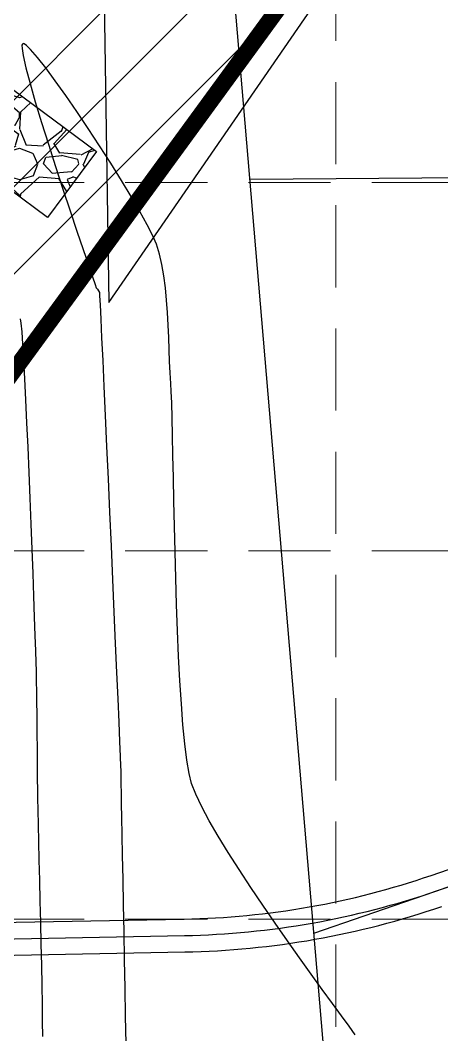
# Model space of a CAD drawing. Extents: x 2138193 to 2139991, y 332071 to 334944.
# Drawn here: x 2139411.9 to 2139463.2, y 332865.7 to 332989.2 of the extents above; entities that cross this region are included whole.
import ezdxf

# ---------------------------------------------------------------- set-up
doc = ezdxf.new("R2010")
doc.units = 0
doc.header["$LTSCALE"] = 100
doc.header["$MEASUREMENT"] = 0
doc.linetypes.add('DASHED', pattern=[0.75, 0.5, -0.25])
doc.linetypes.add('HIDDEN', pattern=[0.375, 0.25, -0.125])
for name, color, linetype in [('C-EROS-HTCH-OL', 250, 'Continuous'), ('CONTOURS', 35, 'Continuous'), ('GRID', 254, 'DASHED'), ('STORM', 5, 'Continuous'), ('V-PROP-SUBD-N', 7, 'Continuous')]:
    doc.layers.add(name, color=color, linetype=linetype)

msp = doc.modelspace()

# ---------------------------------------------------------------- hatches: boundary and pattern name
at = {"layer": 'STORM', "ltscale": 10}
h = msp.add_hatch(dxfattribs=at)
h.set_pattern_fill('ANSI31', color=5, scale=60, style=0)
h.set_pattern_definition([(45, (0, 0), (-5.303300858899106, 5.303300858899107), [])])
edge = h.paths.add_edge_path()
edge.add_line((2139356.965826118, 332973.3204316352), (2139375.279783678, 332974.804409557))
edge.add_arc((2139385.006382235, 332961.2446239621), 16.68755538930669, 21.58813019233969, 125.6523326361756, ccw=False)
edge.add_line((2139400.523351159, 332967.3845083495), (2139401.018320638, 332932.7582930489))
edge.add_line((2139401.018320638, 332932.7582930489), (2139515.82964714, 333090.0374339864))
edge.add_line((2139515.82964714, 333090.0374339864), (2139606.359574619, 333222.6863128044))
edge.add_arc((2139283.650626785, 333424.6481551938), 380.6962710527857, 327.9603173162679, 359.3774713305517)
edge.add_line((2139664.324427076, 333420.5119049816), (2139666.132974267, 333696.220639291))
edge.add_arc((2139640.27881344, 333697.586581221), 25.89021879843057, 356.9757281181566, 542.5074711574969)
edge.add_line((2139614.413383872, 333696.4538929724), (2139614.551935102, 333633.0225636208))
edge.add_line((2139614.551935102, 333633.0225636208), (2139608.34081108, 333600.4349713493))
edge.add_line((2139608.34081108, 333600.4349713493), (2139610.577006409, 333422.9933484996))
edge.add_arc((2139337.367110066, 333395.6492404335), 274.5748490040328, -35.58268498052638, 5.715393340048308, ccw=False)
edge.add_line((2139560.672421753, 333235.8803902849), (2139356.965826118, 332973.3204316352))
at = {"layer": 'STORM'}
h = msp.add_hatch(dxfattribs=at)
h.set_pattern_fill('GRAVEL', color=1, scale=10, style=0)
h.set_pattern_definition([(228.0128, (2144378.939629019, 328011.695418919), (-79.99998232158161, -90.00001341607246), [1.34536, -133.19088]), (184.9697, (2144378.039629019, 328010.695418919), (120.0000105151764, 9.99991307007052), [2.30868, -228.55925]), (132.5104, (2144375.739629019, 328010.495418919), (99.99990718346811, -110.000086738712), [1.62788, -161.16032]), (267.2737, (2144371.839629019, 328007.995418919), (9.999960177271904, 200.0000029497347), [2.10238, -208.13558]), (292.8337, (2144371.739629019, 328005.895418919), (-50.0000990543714, 119.9999641177778), [2.06155, -204.09373]), (357.2737, (2144372.539629019, 328003.995418919), (-200.0000029497347, 9.999960177271914), [2.10238, -208.13558]), (37.6942, (2144374.639629019, 328003.895418919), (-130.0000734561798, -99.9999040516053), [2.78029, -275.24849]), (72.2553, (2144376.839629019, 328005.5954189191), (70.00010762705409, 219.9999623123919), [2.62488, -259.86321]), (121.4296, (2144377.639629019, 328008.0954189191), (-80.00008234176364, 129.9999503649257), [2.1095, -208.84073]), (175.2364, (2144376.539629019, 328009.895418919), (110.0000094631959, -9.999915326612605), [2.408319999999997, -118.0076299999999]), (222.3974, (2144374.139629019, 328010.0954189191), (-120.0000735107323, -109.9999208201412), [3.11448, -308.33375]), (138.8141, (2144381.739629019, 328007.895418919), (-70.00002946805715, 59.99997313342756), [1.06301, -105.23844]), (171.4692, (2144380.939629019, 328008.5954189191), (129.9999828481513, -20.0000791003979), [2.022369999999997, -200.2151099999998]), (225, (2144378.939629019, 328008.895418919), (-1.110223024625157e-15, -10.00000309448952), [1.41421, -12.72792]), (203.1986, (2144378.239629019, 328010.0954189191), (49.99999730667075, 20.00001325264854), [0.76158, -75.39614999999999]), (291.8014, (2144377.539629019, 328009.795418919), (-9.999999105006488, 30.0000027301077), [1.07703, -52.77462]), (30.9638, (2144377.939629019, 328008.795418919), (29.99998022287998, 20.00002483540733), [1.749289999999998, -56.56022999999995]), (161.5651, (2144379.439629019, 328009.695418919), (20.00000434592962, -9.999984032227077), [1.26491, -30.35787]), (16.38950000000001, (2144371.739629019, 328009.795418919), (100.0000219841196, 29.9999270981797), [1.772, -175.42845]), (70.3462, (2144373.439629019, 328010.295418919), (-39.99995247371746, -110.0000213560622), [1.48661, -147.17408]), (293.1986, (2144379.439629019, 328011.695418919), (-20.00001325264854, 49.99999730667075), [1.52315, -74.63458]), (343.6105, (2144380.039629019, 328010.295418919), (-100.0000219841196, 29.99992709817974), [1.771999999999998, -175.4284499999998]), (339.444, (2144371.739629019, 328003.5954189191), (-50.00001844542423, 19.99995996421584), [1.7088, -83.73124000000001]), (294.7751, (2144373.339629019, 328002.995418919), (-49.9999218924517, 110.0000342183912), [1.431779999999998, -141.7464299999998]), (66.80140000000002, (2144379.539629019, 328001.695418919), (20.00001325264855, 49.99999730667075), [1.52315, -74.63458]), (17.35400000000001, (2144380.139629019, 328003.0954189191), (-130.0000201909683, -39.99994502259118), [1.67631, -165.9542399999999]), (69.444, (2144374.639629019, 328001.695418919), (-19.99995996421587, -50.00001844542422), [0.8544, -84.58563999999998]), (101.3098999999999, (2144378.939629019, 328001.695418919), (-9.999976321616053, 40.00000752230952), [0.5098999999999996, -50.48028999999997]), (165.9638, (2144378.839629019, 328002.195418919), (30.00000545989739, -9.999980573612458), [2.06155, -39.1695]), (186.009, (2144376.839629019, 328002.695418919), (99.9999975090604, 9.999993174818414), [1.9105, -189.13923]), (303.6901, (2144377.939629019, 328007.895418919), (-10.00001334507191, 19.9999955777116), [1.44222, -34.61329]), (353.1572, (2144378.739629019, 328006.695418919), (169.9999936547855, -20.00007997924761), [2.51794, -249.27563]), (60.94540000000001, (2144381.239629019, 328006.395418919), (-40.00000027199279, -70.00000384569687), [1.02956, -101.92674]), (90, (2144381.739629019, 328007.295418919), (-9.999999999999998, 10), [0.6, -9.399999999999999]), (120.2564, (2144376.639629019, 328002.995418919), (39.99994886802694, -70.00002455854734), [1.38924, -137.5352]), (48.01279999999999, (2144375.939629019, 328004.195418919), (79.9999823215816, 90.00001341607248), [2.69072, -131.84552]), (0, (2144377.739629019, 328006.195418919), (10, 10), [2.6, -7.4]), (325.3048, (2144380.339629019, 328006.195418919), (-99.99994258987526, 70.00008609594458), [1.58114, -156.53274]), (254.0546, (2144381.639629019, 328005.295418919), (-9.999998892963811, -40.00000126652151), [1.45602, -71.34508]), (207.646, (2144381.239629019, 328003.895418919), (-189.9999580717959, -100.0000771316918), [2.37065, -234.69474]), (175.4261, (2144379.139629019, 328002.795418919), (-130.0000055831214, 9.99994801161084), [2.507989999999997, -248.2907399999998])])
h.paths.add_polyline_path([(2139383.092885711, 332989.0802623158), (2139389.054357414, 332997.1090140956), (2139421.169364533, 332973.2631272852), (2139415.20789283, 332965.2343755055)])

# ---------------------------------------------------------------- linework, layer by layer
at = {"layer": 'C-EROS-HTCH-OL'}
msp.add_lwpolyline([(2139375.949412333, 332999.0188138385), (2139408.3747936, 333008.2596087618, -0.4552963771359567), (2139421.9443445, 333002.169836321), (2139422.655098064, 332954.8915614051), (2139515.82964714, 333090.0374339864), (2139606.359574619, 333222.6863128044, 0.137948378816237), (2139664.324427076, 333420.5119049816), (2139666.132974267, 333696.220639291, 1.049477398529588), (2139614.413383872, 333696.4538929724), (2139614.551935102, 333633.0225636208), (2139608.34081108, 333600.4349713493), (2139610.577006409, 333422.9933484996, -0.1821729153080767), (2139560.672421753, 333235.8803902849)], format="xyb", close=True, dxfattribs=at)
msp.add_lwpolyline([(2139375.949412333, 332999.0188138385), (2139408.3747936, 333008.2596087618, -0.4552963771359567), (2139421.9443445, 333002.169836321), (2139422.655098064, 332954.8915614051), (2139515.82964714, 333090.0374339864), (2139606.359574619, 333222.6863128044, 0.137948378816237), (2139664.324427076, 333420.5119049816), (2139666.132974267, 333696.220639291, 1.049477398529588), (2139614.413383872, 333696.4538929724), (2139614.551935102, 333633.0225636208), (2139608.34081108, 333600.4349713493), (2139610.577006409, 333422.9933484996, -0.1821729153080767), (2139560.672421753, 333235.8803902849)], format="xyb", close=True, dxfattribs=at)
at = {"layer": 'CONTOURS', "extrusion": (0.951076891411759, -0.3089542791782394, 0), "elevation": 1931867.904759161}
msp.add_lwpolyline([(977676.1502803143, 548), (977675.9979951909, 548)], dxfattribs=at)
at = {"layer": 'CONTOURS'}
for points, elevation in [([(2139412.104706961, 332986.1929987131), (2139412.106627054, 332985.7931424464)], 548), ([(2139412.190520934, 332986.3717263476), (2139412.151756101, 332986.337833575)], 548), ([(2139412.240202045, 332986.382675495), (2139412.190520934, 332986.3717263476)], 548), ([(2139412.37299203, 332986.3472628006), (2139412.240202045, 332986.382675495)], 548), ([(2139412.651507, 332986.1573541932), (2139412.37299203, 332986.3472628006)], 548), ([(2139412.234127916, 332984.9471940966), (2139412.572056553, 332983.4471495754)], 548), ([(2139414.996939011, 332983.4267008965), (2139413.987005678, 332984.7117403459)], 548), ([(2139413.079540739, 332981.5332452111), (2139413.72568456, 332979.288975319)], 548), ([(2139414.479592106, 332976.7978342147), (2139415.310367464, 332974.1433162136)], 548), ([(2139424.194888429, 332969.7382392067), (2139422.900150283, 332971.8181137646)], 548), ([(2139425.388999142, 332967.7610803633), (2139424.194888429, 332969.7382392067)], 548), ([(2139428.4525985, 332961.9609200711), (2139428.014282102, 332962.9865570884)], 548), ([(2139419.535904522, 332961.3423737992), (2139420.179072603, 332959.4609750428)], 548), ([(2139429.122614401, 332959.4783802474), (2139428.822362676, 332960.7716853264)], 548), ([(2139429.36207092, 332958.1001019638), (2139429.122614401, 332959.4783802474)], 548), ([(2139420.682837112, 332958.0006595979), (2139421.016302139, 332957.0449217802)], 548), ([(2139429.549449476, 332956.6559476054), (2139429.36207092, 332958.1001019638)], 548), ([(2139421.414813017, 332956.311835029), (2139421.522248855, 332956.1072598704)], 548), ([(2139421.549685685, 332955.6979103115), (2139421.6068162, 332954.5899446924)], 548), ([(2139421.6068162, 332954.5899446924), (2139421.690476642, 332952.8563766014)], 548), ([(2139411.898849408, 332952.8900868853), (2139411.983488213, 332952.3650032827)], 546), ([(2139411.983488213, 332952.3650032827), (2139412.079659075, 332951.313749983)], 546), ([(2139412.079659075, 332951.313749983), (2139412.185645347, 332949.7952698388)], 546), ([(2139430.010276377, 332949.1154342258), (2139429.952528967, 332950.6025120145)], 548), ([(2139430.06824929, 332947.6770631399), (2139430.010276377, 332949.1154342258)], 548), ([(2139412.299730388, 332947.8685057021), (2139412.420197553, 332945.5924004251)], 546), ([(2139430.219740604, 332945.022829595), (2139430.135164951, 332946.3064958864)], 548), ([(2139430.274786329, 332944.0489735263), (2139430.219740604, 332945.022829595)], 548), ([(2139430.422620092, 332938.7007323983), (2139430.374277328, 332940.8409400306)], 548), ([(2139412.802725353, 332937.2574662764), (2139412.931554575, 332934.1734249617)], 546), ([(2139422.395996134, 332937.3599746727), (2139422.572397167, 332933.4060771124)], 548), ([(2139430.585422367, 332930.6991647311), (2139430.526243867, 332933.5828598512)], 548), ([(2139413.18089309, 332927.9004045483), (2139413.297969094, 332924.8293111542)], 546), ([(2139413.40769407, 332921.8804194381), (2139413.508351376, 332919.1126722524)], 546), ([(2139423.115246852, 332921.1493946774), (2139423.290199742, 332917.1755492431)], 548), ([(2139430.916717817, 332918.0956395457), (2139430.815809249, 332921.3128627532)], 548), ([(2139413.598224367, 332916.5850124492), (2139413.675596399, 332914.356382881)], 546), ([(2139413.785971012, 332911.0319858584), (2139413.815540304, 332910.0541041085)], 546), ([(2139413.84662793, 332908.7917968431), (2139413.870981145, 332907.4978768516)], 546), ([(2139431.492883305, 332906.0373979042), (2139431.319064762, 332908.8363908416)], 548), ([(2139413.889761185, 332906.1793586609), (2139413.90412929, 332904.8432567976)], 546), ([(2139431.911767198, 332901.1524563591), (2139431.689801203, 332903.4604247775)], 548), ([(2139413.92427464, 332902.1463601607), (2139413.932374361, 332900.7995944405)], 546), ([(2139423.977617436, 332901.4297988891), (2139424.055485303, 332899.616439302)], 548), ([(2139424.055485303, 332899.616439302), (2139424.106099171, 332898.4187082498)], 548), ([(2139413.940707097, 332899.4633031549), (2139413.950434084, 332898.1445008307)], 546), ([(2139424.106099171, 332898.4187082498), (2139424.126295282, 332897.9096193208)], 548), ([(2139413.950434084, 332898.1445008307), (2139413.962716561, 332896.8502019946)], 546), ([(2139424.126295282, 332897.9096193208), (2139424.13836944, 332897.370593707)], 548), ([(2139424.13836944, 332897.370593707), (2139424.143807633, 332896.9018642266)], 548), ([(2139413.962716561, 332896.8502019946), (2139413.978715765, 332895.5874211733)], 546), ([(2139424.145984761, 332896.456533865), (2139424.148275724, 332895.9877056075)], 548), ([(2139424.148275724, 332895.9877056075), (2139424.154055422, 332895.4484824397)], 548), ([(2139424.154055422, 332895.4484824397), (2139424.162852432, 332894.9594463597)], 548), ([(2139424.162852432, 332894.9594463597), (2139424.183713409, 332893.8512789281)], 548), ([(2139424.183713409, 332893.8512789281), (2139424.215171456, 332892.1965600725)], 548), ([(2139424.215171456, 332892.1965600725), (2139424.255759678, 332890.0678697206)], 548), ([(2139435.9673317, 332889.9186655874), (2139434.88633161, 332891.7870339208)], 548), ([(2139424.255759678, 332890.0678697206), (2139424.304011178, 332887.5377878)], 548), ([(2139438.517282962, 332885.8339077519), (2139437.186765698, 332887.9236327463)], 548), ([(2139414.172569468, 332886.978114593), (2139414.230621389, 332884.5407680346)], 546), ([(2139441.402164714, 332881.4982707227), (2139439.931532849, 332883.6814629592)], 548), ([(2139442.901827917, 332879.3163033972), (2139441.402164714, 332881.4982707227)], 548), ([(2139424.48007638, 332878.2649919015), (2139424.544312026, 332874.855142982)], 548), ([(2139424.544312026, 332874.855142982), (2139424.608876468, 332871.4068021317)], 548), ([(2139447.301499121, 332873.0974744338), (2139445.878845764, 332875.083932898)], 548), ([(2139414.543214926, 332869.4426726874), (2139414.570395713, 332867.3511408742)], 546), ([(2139414.570395713, 332867.3511408742), (2139414.585038421, 332865.5249340578)], 546)]:
    msp.add_lwpolyline(points, dxfattribs=dict(at, elevation=elevation))
at = {"layer": 'CONTOURS', "extrusion": (0.694830993480081, 0.7191730601875209, 0), "elevation": 1726004.891894962}
msp.add_lwpolyline([(-1307239.546821445, 548), (-1307238.841058659, 548)], dxfattribs=at)
at = {"layer": 'CONTOURS', "extrusion": (0.9888317453805724, 0.1490361678506622, 0), "elevation": 2165145.534043021}
msp.add_lwpolyline([(10417.14119497115, 548), (10416.28569214799, 548)], dxfattribs=at)
at = {"layer": 'CONTOURS', "extrusion": (0.7556621304393942, 0.6549616359908388, 0), "elevation": 1834766.342873944}
msp.add_lwpolyline([(-1149610.148313465, 548), (-1149608.884219433, 548)], dxfattribs=at)
at = {"layer": 'CONTOURS', "extrusion": (0.9665973946528803, 0.2562995837887063, 0), "elevation": 2153294.137150446}
msp.add_lwpolyline([(-226469.6192931055, 548), (-226471.5993360633, 548)], dxfattribs=at)
at = {"layer": 'CONTOURS', "extrusion": (0.8034419349324197, 0.5953831179938255, 0), "elevation": 1917148.435593564}
msp.add_lwpolyline([(-1006240.66553459, 548), (-1006238.722911303, 548)], dxfattribs=at)
at = {"layer": 'CONTOURS', "extrusion": (0.814865066957276, 0.5796506902029137, 0), "elevation": 1936348.655610404}
msp.add_lwpolyline([(-968780.9470033881, 548), (-968778.7595680067, 548)], dxfattribs=at)
at = {"layer": 'CONTOURS', "extrusion": (0.8233939794845732, 0.5674701353803198, 0), "elevation": 1950539.67749638}
msp.add_lwpolyline([(-939884.0661492813, 548), (-939881.6978073979, 548)], dxfattribs=at)
at = {"layer": 'CONTOURS', "extrusion": (0.9571292395447241, 0.2896612138491078, 0), "elevation": 2144146.617367212}
msp.add_lwpolyline([(-301000.9630661418, 548), (-301003.5657879074, 548)], dxfattribs=at)
at = {"layer": 'CONTOURS', "extrusion": (0.8303939053025619, 0.5571767780842628, 0), "elevation": 1962087.987249605}
msp.add_lwpolyline([(-915533.9272753067, 548), (-915531.4421579334, 548)], dxfattribs=at)
at = {"layer": 'CONTOURS', "extrusion": (0.8366407045506712, 0.5477520711863686, 0), "elevation": 1972314.3135733}
msp.add_lwpolyline([(-893293.0224253649, 548), (-893290.4847669831, 548)], dxfattribs=at)
at = {"layer": 'CONTOURS', "extrusion": (0.9522481897601974, 0.3053250482656591, 0), "elevation": 2138919.702821908}
msp.add_lwpolyline([(-336143.0576884191, 548), (-336145.9292093226, 548)], dxfattribs=at)
at = {"layer": 'CONTOURS', "extrusion": (0.842669936751196, 0.5384304761951495, 0), "elevation": 1982109.534540258}
msp.add_lwpolyline([(-871345.1500008681, 548), (-871342.6240719334, 548)], dxfattribs=at)
at = {"layer": 'CONTOURS', "extrusion": (0.9505913741613555, 0.3104449055307977, 0), "elevation": 2137079.850797702}
msp.add_lwpolyline([(-347651.1069423369, 548), (-347653.9796686441, 548)], dxfattribs=at)
at = {"layer": 'CONTOURS', "extrusion": (0.949244546665467, 0.3145390128837317, 0), "elevation": 2135561.63456403}
msp.add_lwpolyline([(-356861.4342334874, 548), (-356864.2192721876, 548)], dxfattribs=at)
at = {"layer": 'CONTOURS', "extrusion": (0.864549289117919, 0.502548034207379, 0), "elevation": 2016970.992965404}
msp.add_lwpolyline([(-787299.0880131306, 548), (-787296.9824336629, 548)], dxfattribs=at)
at = {"layer": 'CONTOURS', "extrusion": (0.9481151474087095, 0.3179271414241966, 0), "elevation": 2134273.509240131}
msp.add_lwpolyline([(-364488.8938971338, 548), (-364491.5023170498, 548)], dxfattribs=at)
at = {"layer": 'CONTOURS', "extrusion": (0.8758413048385333, 0.4825992216516058, 0), "elevation": 2034487.154901222}
msp.add_lwpolyline([(-740862.0519007567, 548), (-740860.2142051432, 548)], dxfattribs=at)
at = {"layer": 'CONTOURS', "extrusion": (0.892307070922626, 0.4514289436683074, 0), "elevation": 2059335.874175984}
msp.add_lwpolyline([(-668694.5012813488, 548), (-668692.9943827004, 548)], dxfattribs=at)
at = {"layer": 'CONTOURS', "extrusion": (0.9471337956651801, 0.3208388584770697, 0), "elevation": 2133143.48256569}
msp.add_lwpolyline([(-371047.6388457997, 548), (-371049.981690879, 548)], dxfattribs=at)
at = {"layer": 'CONTOURS', "extrusion": (0.9549068632662648, 0.2969055110417844, 0), "elevation": 2141813.154017881}
msp.add_lwpolyline([(-317261.6817603633, 548), (-317260.4363669218, 548)], dxfattribs=at)
at = {"layer": 'CONTOURS', "extrusion": (0.945331585506426, 0.3261107073432379, 0), "elevation": 2131043.11528234}
msp.add_lwpolyline([(-382930.7327488608, 548), (-382932.2775141763, 548)], dxfattribs=at)
at = {"layer": 'CONTOURS', "extrusion": (0.9409608653679821, 0.3385153613145765, 0), "elevation": 2125822.525250039}
msp.add_lwpolyline([(-410927.3292175527, 548), (-410927.7199520547, 548)], dxfattribs=at)
at = {"layer": 'CONTOURS', "extrusion": (0.8401985807041253, 0.5422788443068507, 0), "elevation": 1978093.974704972}
msp.add_lwpolyline([(-880413.1002667614, 548), (-880413.3392543579, 548)], dxfattribs=at)
at = {"layer": 'CONTOURS', "extrusion": (0.7694684969286012, 0.638684767498364, 0), "elevation": 1858871.504964502}
msp.add_lwpolyline([(-1110216.262145413, 548), (-1110216.476090282, 548)], dxfattribs=at)
at = {"layer": 'CONTOURS', "extrusion": (0.9953670260802449, 0.09614823655257182, 0), "elevation": 2161530.823461527}
msp.add_lwpolyline([(125710.2001632509, 548), (125711.6980361608, 548)], dxfattribs=at)
at = {"layer": 'CONTOURS', "extrusion": (0.9977613358871285, 0.06687538118570256, 0), "elevation": 2156898.642655803}
msp.add_lwpolyline([(189136.1005540981, 548), (189135.6902860869, 548)], dxfattribs=at)
at = {"layer": 'CONTOURS', "extrusion": (0.9974164309617544, 0.07183636438125215, 0), "elevation": 2157820.617708357}
msp.add_lwpolyline([(178404.5787821287, 548), (178406.1013308579, 548)], dxfattribs=at)
at = {"layer": 'CONTOURS', "extrusion": (0.998905972403501, 0.04676385673376823, 0), "elevation": 2152651.263781406}
msp.add_lwpolyline([(232540.9873368262, 548), (232538.6986759942, 548)], dxfattribs=at)
at = {"layer": 'CONTOURS', "extrusion": (0.998510500383078, 0.05455988109165313, 0), "elevation": 2154409.034326488}
msp.add_lwpolyline([(215729.1469454743, 548), (215730.6764234366, 548)], dxfattribs=at)
at = {"layer": 'CONTOURS', "extrusion": (0.999047671792492, 0.04363197779153895, 0), "elevation": 2151919.806331669}
msp.add_lwpolyline([(239285.9640862384, 548), (239287.4822193614, 548)], dxfattribs=at)
at = {"layer": 'CONTOURS', "extrusion": (0.9989435877347737, 0.04595332984211859, 0), "elevation": 2152461.873450298}
msp.add_lwpolyline([(234285.2816214482, 548), (234282.5129643364, 548)], dxfattribs=at)
at = {"layer": 'CONTOURS', "extrusion": (0.9982516427219668, 0.05910717217812801, 0), "elevation": 2155351.449655548}
msp.add_lwpolyline([(205913.0756551344, 546), (205911.1455164256, 546)], dxfattribs=at)
at = {"layer": 'CONTOURS', "extrusion": (0.9989675046593023, 0.04543043731648378, 0), "elevation": 2152338.945924614}
msp.add_lwpolyline([(235409.16378547, 548), (235405.9882127316, 548)], dxfattribs=at)
at = {"layer": 'CONTOURS', "extrusion": (0.998810267673047, 0.04876524572783607, 0), "elevation": 2153120.994422335}
msp.add_lwpolyline([(228220.3532530522, 548), (228221.7254528562, 548)], dxfattribs=at)
at = {"layer": 'CONTOURS', "extrusion": (0.9988135373711866, 0.04869822957826515, 0), "elevation": 2153087.948209158}
msp.add_lwpolyline([(228364.9676962415, 546), (228362.398143999, 546)], dxfattribs=at)
at = {"layer": 'CONTOURS', "extrusion": (0.9989841710215394, 0.04506246829022916, 0), "elevation": 2152252.088995689}
msp.add_lwpolyline([(236198.7782440541, 548), (236195.2688370051, 548)], dxfattribs=at)
at = {"layer": 'CONTOURS', "extrusion": (0.9993496648247631, 0.0360589436150589, 0), "elevation": 2150044.538712574}
msp.add_lwpolyline([(255580.517558077, 548), (255581.9281002228, 548)], dxfattribs=at)
at = {"layer": 'CONTOURS', "extrusion": (0.998953888212212, 0.04572886643799135, 0), "elevation": 2152399.587810285}
msp.add_lwpolyline([(234761.8197316401, 546), (234759.0188425967, 546)], dxfattribs=at)
at = {"layer": 'CONTOURS', "extrusion": (0.9996346290293354, 0.02702976961394365, 0), "elevation": 2147648.002750491}
msp.add_lwpolyline([(274990.8839000131, 548), (274992.6829660147, 548)], dxfattribs=at)
at = {"layer": 'CONTOURS', "extrusion": (0.9990537816762668, 0.04349185347108506, 0), "elevation": 2151868.509546174}
msp.add_lwpolyline([(239578.1712872742, 546), (239575.1980023138, 546)], dxfattribs=at)
at = {"layer": 'CONTOURS', "extrusion": (0.998996564516407, 0.04478687401925167, 0), "elevation": 2152186.847247086}
msp.add_lwpolyline([(236789.0076501481, 548), (236785.2374904158, 548)], dxfattribs=at)
at = {"layer": 'CONTOURS', "extrusion": (0.9997892002767079, 0.02053180484178009, 0), "elevation": 2145815.263706714}
msp.add_lwpolyline([(288939.7139015054, 548), (288942.1494366077, 548)], dxfattribs=at)
at = {"layer": 'CONTOURS', "extrusion": (0.99980035172517, 0.01998140861467206, 0), "elevation": 2145655.874590853}
msp.add_lwpolyline([(290118.2776968186, 548), (290120.9610834069, 548)], dxfattribs=at)
at = {"layer": 'CONTOURS', "extrusion": (0.9991871511803591, 0.0403117466264904, 0), "elevation": 2151095.070320844}
msp.add_lwpolyline([(246420.07624881, 546), (246416.9350272783, 546)], dxfattribs=at)
at = {"layer": 'CONTOURS', "extrusion": (0.9990141697738273, 0.04439243844520036, 0), "elevation": 2152093.19069437}
msp.add_lwpolyline([(237631.0054086854, 548), (237626.9329890593, 548)], dxfattribs=at)
at = {"layer": 'CONTOURS', "extrusion": (0.9992345123810976, 0.03912019001116956, 0), "elevation": 2150799.689315245}
msp.add_lwpolyline([(248981.9348232289, 546), (248978.7980698632, 546)], dxfattribs=at)
at = {"layer": 'CONTOURS', "extrusion": (0.9997590876939707, 0.02194918160933133, 0), "elevation": 2146222.726645732}
msp.add_lwpolyline([(285888.7033158054, 548), (285891.7416022538, 548)], dxfattribs=at)
at = {"layer": 'CONTOURS', "extrusion": (0.9990208849198468, 0.04424106117586463, 0), "elevation": 2152057.159296537}
msp.add_lwpolyline([(237953.0286325073, 548), (237948.9147058252, 548)], dxfattribs=at)
at = {"layer": 'CONTOURS', "extrusion": (0.9997069173017399, 0.02420907885592128, 0), "elevation": 2146863.494015247}
msp.add_lwpolyline([(281033.2955583342, 548), (281036.4409091406, 548)], dxfattribs=at)
at = {"layer": 'CONTOURS', "extrusion": (0.9993084673780156, 0.03718315514586567, 0), "elevation": 2150313.019461828}
msp.add_lwpolyline([(253144.464351504, 546), (253141.5134191219, 546)], dxfattribs=at)
at = {"layer": 'CONTOURS', "extrusion": (0.9990268097366163, 0.04410706777239732, 0), "elevation": 2152025.225201051}
msp.add_lwpolyline([(238237.5557873393, 548), (238233.4734355856, 548)], dxfattribs=at)
at = {"layer": 'CONTOURS', "extrusion": (0.9996269242944857, 0.02731322437110907, 0), "elevation": 2147725.800664386}
msp.add_lwpolyline([(274362.3541104132, 548), (274365.5596248444, 548)], dxfattribs=at)
at = {"layer": 'CONTOURS', "extrusion": (0.9993684909109698, 0.03553335579889609, 0), "elevation": 2149892.182558494}
msp.add_lwpolyline([(256688.329833474, 546), (256685.800576422, 546)], dxfattribs=at)
at = {"layer": 'CONTOURS', "extrusion": (0.9993342167894737, 0.03648456048480706, 0), "elevation": 2150152.889930233}
msp.add_lwpolyline([(254637.06241325, 548), (254640.247676931, 548)], dxfattribs=at)
at = {"layer": 'CONTOURS', "extrusion": (0.999037509374938, 0.04386404976653319, 0), "elevation": 2151967.21089631}
msp.add_lwpolyline([(238752.9762158531, 548), (238749.1762599999, 548)], dxfattribs=at)
at = {"layer": 'CONTOURS', "extrusion": (0.9994305986423359, 0.03374134700071184, 0), "elevation": 2149428.469365143}
msp.add_lwpolyline([(260538.0952900042, 546), (260536.223567762, 546)], dxfattribs=at)
at = {"layer": 'CONTOURS', "extrusion": (0.9990757192704138, 0.04298496439809606, 0), "elevation": 2151763.933716006}
msp.add_lwpolyline([(240640.733927926, 548), (240643.8388756365, 548)], dxfattribs=at)
at = {"layer": 'CONTOURS', "extrusion": (0.9990428606662608, 0.04374199986025147, 0), "elevation": 2151938.027527754}
msp.add_lwpolyline([(239012.0742088868, 548), (239008.5250740306, 548)], dxfattribs=at)
at = {"layer": 'CONTOURS', "extrusion": (0.9994728817750316, 0.0324647284959248, 0), "elevation": 2149093.928240396}
msp.add_lwpolyline([(263281.515318857, 546), (263280.0608116181, 546)], dxfattribs=at)
at = {"layer": 'CONTOURS', "extrusion": (0.9986850225509764, 0.05126622408911943, 0), "elevation": 2153684.994134119}
msp.add_lwpolyline([(222790.5033519524, 548), (222793.4812957323, 548)], dxfattribs=at)
at = {"layer": 'CONTOURS', "extrusion": (0.9996968780054314, 0.02462015650221856, 0), "elevation": 2146961.609790536}
msp.add_lwpolyline([(280136.4387828857, 546), (280135.1760928711, 546)], dxfattribs=at)
at = {"layer": 'CONTOURS', "extrusion": (0.9990486998907447, 0.04360843091207071, 0), "elevation": 2151906.053686189}
msp.add_lwpolyline([(239296.2295708663, 548), (239293.0043390434, 548)], dxfattribs=at)
at = {"layer": 'CONTOURS', "extrusion": (0.9998985797373614, 0.01424184816685573, 0), "elevation": 2143938.109102827}
msp.add_lwpolyline([(302404.5267944041, 546), (302403.2081424752, 546)], dxfattribs=at)
at = {"layer": 'CONTOURS', "extrusion": (0.9990556449391672, 0.04344903123413381, 0), "elevation": 2151867.846881117}
msp.add_lwpolyline([(239636.3398487424, 548), (239633.5116019827, 548)], dxfattribs=at)
at = {"layer": 'CONTOURS', "extrusion": (0.997093142517656, 0.07619229058287498, 0), "elevation": 2158577.343978469}
msp.add_lwpolyline([(168927.5565183991, 548), (168930.1410042578, 548)], dxfattribs=at)
at = {"layer": 'CONTOURS', "extrusion": (0.9999659253299746, 0.008255191031565218, 0), "elevation": 2142089.197382877}
msp.add_lwpolyline([(315232.2291599398, 546), (315230.8824430418, 546)], dxfattribs=at)
at = {"layer": 'CONTOURS', "extrusion": (0.9999776477859998, 0.006686099638709814, 0), "elevation": 2141591.920557274}
msp.add_lwpolyline([(318591.7208498098, 546), (318590.3705940007, 546)], dxfattribs=at)
at = {"layer": 'CONTOURS', "extrusion": (0.999064889736351, 0.04323593524017964, 0), "elevation": 2151816.684957817}
msp.add_lwpolyline([(240092.4918872368, 548), (240090.1337075457, 548)], dxfattribs=at)
at = {"layer": 'CONTOURS', "extrusion": (0.9999805584763845, 0.00623559694483381, 0), "elevation": 2141448.174116755}
msp.add_lwpolyline([(319553.804515235, 546), (319552.4681979694, 546)], dxfattribs=at)
at = {"layer": 'CONTOURS', "extrusion": (0.9922799925617402, 0.1240178066314387, 0), "elevation": 2164201.152247421}
msp.add_lwpolyline([(65001.49247197027, 548), (65003.49994851711, 548)], dxfattribs=at)
at = {"layer": 'CONTOURS', "extrusion": (0.9857579269168554, 0.1681704775535343, 0), "elevation": 2164946.022335169}
msp.add_lwpolyline([(-31632.99439855661, 548), (-31631.34185865253, 548)], dxfattribs=at)
at = {"layer": 'CONTOURS', "extrusion": (0.9693815932488251, 0.2455592121472323, 0), "elevation": 2155672.481569897}
msp.add_lwpolyline([(-202653.8621752242, 548), (-202652.6046261659, 548)], dxfattribs=at)
at = {"layer": 'CONTOURS', "extrusion": (0.9999880500589684, 0.004888735957498726, 0), "elevation": 2141026.022869556}
msp.add_lwpolyline([(322433.8440257064, 548), (322433.3986900231, 548)], dxfattribs=at)
at = {"layer": 'CONTOURS', "extrusion": (0.9326388420858097, 0.3608112944917887, 0), "elevation": 2115430.829712846}
msp.add_lwpolyline([(-461460.8579097632, 548), (-461459.4677245993, 548)], dxfattribs=at)
at = {"layer": 'CONTOURS', "extrusion": (0.9998384695425268, 0.01797316952732107, 0), "elevation": 2145051.587024677}
msp.add_lwpolyline([(294389.7645160675, 546), (294388.6994086076, 546)], dxfattribs=at)
at = {"layer": 'CONTOURS', "extrusion": (0.903162892916441, 0.4292980186989051, 0), "elevation": 2075167.893156033}
msp.add_lwpolyline([(-617797.7113655588, 548), (-617796.0293630483, 548)], dxfattribs=at)
at = {"layer": 'CONTOURS', "extrusion": (0.999770875234489, 0.02140553743459347, 0), "elevation": 2146049.591291372}
msp.add_lwpolyline([(287022.9416870896, 546), (287021.4939762962, 546)], dxfattribs=at)
at = {"layer": 'CONTOURS', "extrusion": (0.8816327575642676, 0.4719360982057055, 0), "elevation": 2043299.529563246}
msp.add_lwpolyline([(-716188.2484472945, 548), (-716186.309168773, 548)], dxfattribs=at)
at = {"layer": 'CONTOURS', "extrusion": (0.999736143592006, 0.02297048531886122, 0), "elevation": 2146496.246241774}
msp.add_lwpolyline([(283661.8605950079, 546), (283660.0842842782, 546)], dxfattribs=at)
at = {"layer": 'CONTOURS', "extrusion": (0.9997193685625085, 0.02368932504271306, 0), "elevation": 2146699.652997285}
msp.add_lwpolyline([(282116.604203881, 546), (282114.5533040663, 546)], dxfattribs=at)
at = {"layer": 'CONTOURS', "extrusion": (0.853234777864999, 0.5215270020254617, 0), "elevation": 1999052.253628816}
msp.add_lwpolyline([(-831742.7084609753, 548), (-831740.3702618149, 548)], dxfattribs=at)
at = {"layer": 'CONTOURS', "extrusion": (0.9997138709421399, 0.0239202058076924, 0), "elevation": 2146764.7490351}
msp.add_lwpolyline([(281618.773637125, 546), (281616.5021614155, 546)], dxfattribs=at)
at = {"layer": 'CONTOURS', "extrusion": (0.9998186916227076, 0.01904163548273088, 0), "elevation": 2145375.131613577}
msp.add_lwpolyline([(292089.0447486266, 548), (292086.1853366295, 548)], dxfattribs=at)
at = {"layer": 'CONTOURS', "extrusion": (0.9998196098964649, 0.01899335848344924, 0), "elevation": 2145361.025517418}
msp.add_lwpolyline([(292189.7760041108, 548), (292186.6603167963, 548)], dxfattribs=at)
at = {"layer": 'CONTOURS', "extrusion": (0.8357435829076681, 0.5491198991373868, 0), "elevation": 1970816.247384421}
msp.add_lwpolyline([(-896603.638776467, 548), (-896601.0632917887, 548)], dxfattribs=at)
at = {"layer": 'CONTOURS', "extrusion": (0.9997256869484402, 0.02342116255588925, 0), "elevation": 2146623.904316907}
msp.add_lwpolyline([(282685.6577240731, 546), (282683.1071377944, 546)], dxfattribs=at)
at = {"layer": 'CONTOURS', "extrusion": (0.9997408889258854, 0.02276301846593561, 0), "elevation": 2146437.343329745}
msp.add_lwpolyline([(284096.2104734739, 546), (284093.6013514631, 546)], dxfattribs=at)
at = {"layer": 'CONTOURS', "extrusion": (0.999820909500677, 0.01892482299095488, 0), "elevation": 2145340.991720486}
msp.add_lwpolyline([(292333.7194371959, 548), (292330.4200692492, 548)], dxfattribs=at)
at = {"layer": 'CONTOURS', "extrusion": (0.9997620528595538, 0.02181370353816692, 0), "elevation": 2146166.61438624}
msp.add_lwpolyline([(286131.6243675332, 546), (286129.010721049, 546)], dxfattribs=at)
at = {"layer": 'CONTOURS', "extrusion": (0.8197325624016624, 0.572746476321247, 0), "elevation": 1944426.467480443}
msp.add_lwpolyline([(-952488.9896947602, 548), (-952486.3683885459, 548)], dxfattribs=at)
at = {"layer": 'CONTOURS', "extrusion": (0.9997895503467584, 0.02051475121532685, 0), "elevation": 2145793.051853668}
msp.add_lwpolyline([(288917.16130894, 546), (288914.5971468448, 546)], dxfattribs=at)
at = {"layer": 'CONTOURS', "extrusion": (0.8160632177761278, 0.5779626498251182, 0), "elevation": 1938312.453719366}
msp.add_lwpolyline([(-964872.6971833471, 548), (-964870.1439492423, 548)], dxfattribs=at)
at = {"layer": 'CONTOURS', "extrusion": (0.9998240249627423, 0.01875950711777197, 0), "elevation": 2145282.531860647}
msp.add_lwpolyline([(292681.2674592879, 546), (292678.8067866319, 546)], dxfattribs=at)
at = {"layer": 'CONTOURS', "extrusion": (0.810499631859178, 0.5857391456579774, 0), "elevation": 1928998.053974349}
msp.add_lwpolyline([(-983366.8032054281, 548), (-983364.511601507, 548)], dxfattribs=at)
at = {"layer": 'CONTOURS', "extrusion": (0.9998661180145837, 0.01636294736430175, 0), "elevation": 2144574.83931789}
msp.add_lwpolyline([(297820.0530742127, 546), (297817.7498897705, 546)], dxfattribs=at)
at = {"layer": 'CONTOURS', "extrusion": (0.9998274934559652, 0.01857372686248261, 0), "elevation": 2145238.206721241}
msp.add_lwpolyline([(293076.895977991, 548), (293073.481136055, 548)], dxfattribs=at)
at = {"layer": 'CONTOURS', "extrusion": (0.8085277878129323, 0.588457998785237, 0), "elevation": 1925684.422916064}
msp.add_lwpolyline([(-989842.1179723368, 548), (-989840.0200142018, 548)], dxfattribs=at)
at = {"layer": 'CONTOURS', "extrusion": (0.807136134579993, 0.5903653616662036, 0), "elevation": 1923341.953588345}
msp.add_lwpolyline([(-994387.926618075, 548), (-994386.0642328514, 548)], dxfattribs=at)
at = {"layer": 'CONTOURS', "extrusion": (0.9998309754055508, 0.01838533708107788, 0), "elevation": 2145182.947161739}
msp.add_lwpolyline([(293477.6859119709, 548), (293474.3777678843, 548)], dxfattribs=at)
at = {"layer": 'CONTOURS', "extrusion": (0.8064825943969446, 0.5912578328739275, 0), "elevation": 1922240.811546945}
msp.add_lwpolyline([(-996516.4525225719, 548), (-996514.8676563574, 548)], dxfattribs=at)
at = {"layer": 'CONTOURS', "extrusion": (0.806993369992155, 0.5905604971454703, 0), "elevation": 1923101.471485887}
msp.add_lwpolyline([(-994855.7814366433, 548), (-994854.5160442551, 548)], dxfattribs=at)
at = {"layer": 'GRID', "color": 252, "linetype": 'HIDDEN', "lineweight": 0, "ltscale": 0.4}
for p, q in [((2139450.305840753, 332296.7063528991), (2139450.305840753, 334897.5322012084)), ((2138239.658925912, 332969.4648891546), (2139943.532361615, 332969.4648891546)), ((2138239.658925912, 332924.6261144558), (2139943.532361615, 332924.6261144558)), ((2138239.658925912, 332879.7873397568), (2139943.532361615, 332879.7873397568))]:
    msp.add_line(p, q, dxfattribs=at)
at = {"layer": 'STORM'}
for p, q in [((2139461.870974572, 332885.1334589836), (2139590.042007109, 332929.2607484351)), ((2139462.522037855, 332883.2423966891), (2139590.693070392, 332927.3696861407)), ((2139337.652779534, 332878.031191426), (2139431.822869073, 332879.8130502194)), ((2139337.690616175, 332876.0315493609), (2139431.860705713, 332877.8134081542)), ((2139337.728452815, 332874.0319072957), (2139431.898542353, 332875.8137660891))]:
    msp.add_line(p, q, dxfattribs=at)
at = {"layer": 'STORM', "color": 5, "const_width": 2}
msp.add_lwpolyline([(2139356.965826118, 332973.3204316352), (2139375.279783678, 332974.804409557, -0.4880794115856842), (2139400.523351159, 332967.3845083495), (2139401.018320638, 332932.7582930489), (2139515.82964714, 333090.0374339864), (2139606.359574619, 333222.6863128044, 0.137948378816237), (2139664.324427076, 333420.5119049816), (2139666.132974267, 333696.220639291, 1.049477398529588), (2139614.413383872, 333696.4538929724), (2139614.551935102, 333633.0225636208), (2139608.34081108, 333600.4349713493), (2139610.577006409, 333422.9933484996, -0.1821729153080767), (2139560.672421753, 333235.8803902849)], format="xyb", close=True, dxfattribs=at)
at = {"layer": 'STORM', "color": 1}
msp.add_lwpolyline([(2139383.092885711, 332989.0802623158), (2139389.054357414, 332997.1090140956), (2139421.169364533, 332973.2631272852), (2139415.20789283, 332965.2343755055)], close=True, dxfattribs=at)
at = {"layer": 'STORM'}
for radius in [98, 100, 102]:
    msp.add_arc((2139429.968873702, 332977.795511411), radius, 271.0840045634815, 288.9977874307847, dxfattribs=at)
at = {"layer": 'V-PROP-SUBD-N'}
for p, q in [((2139450.337771292, 332845.9984769359), (2139434.747024004, 333030.1649171435)), ((2139439.849612821, 332969.8903452558), (2139575.125017472, 332970.9729738499)), ((2139447.619212106, 332878.1115859867), (2139566.267186951, 332918.9602350554))]:
    msp.add_line(p, q, dxfattribs=at)
msp.add_arc((2138672.379671393, 335500.1894149316), 2585, 271.110485799236, 287.1527206286253, dxfattribs=at)

doc.saveas('drawing.dxf')
